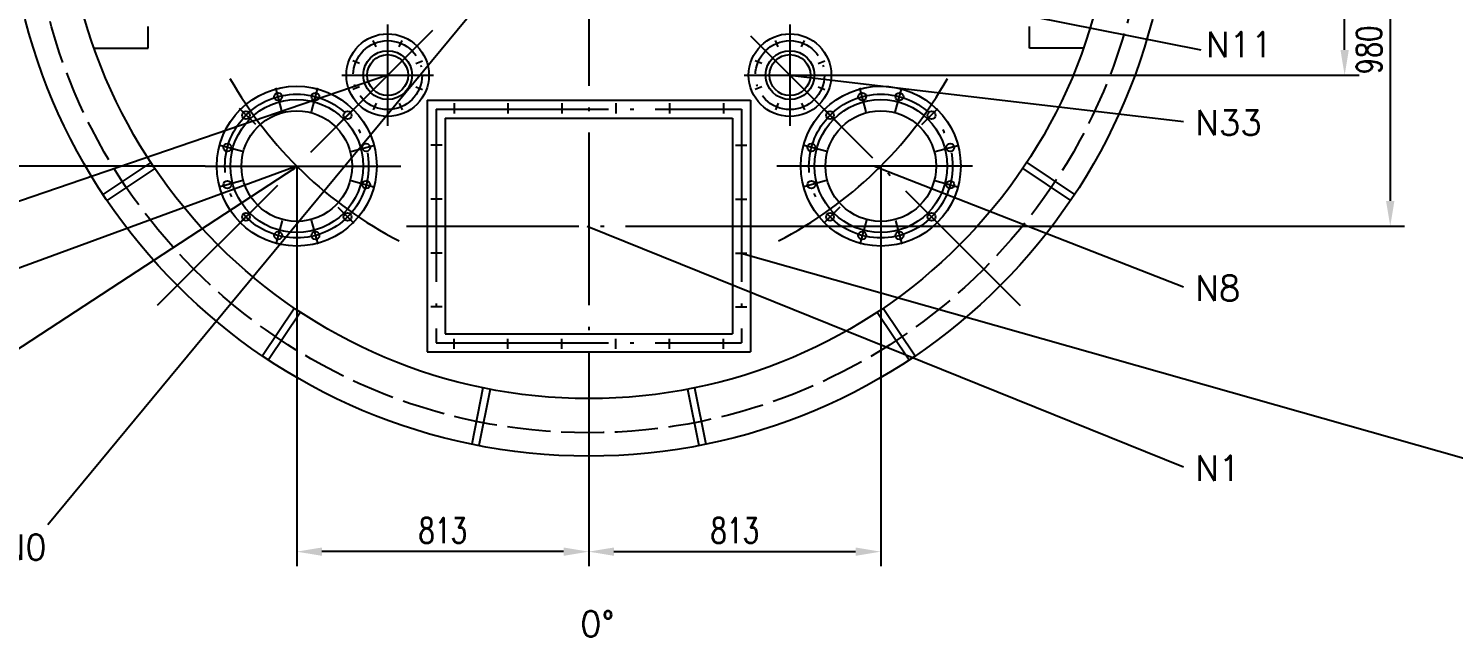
# Model space of a CAD drawing. Extents: x 1512 to 4800, y -77 to 764.
# Drawn here: x 1611.8 to 1810.2, y 233.6 to 318.1 of the extents above; entities that cross this region are included whole.
import ezdxf
from ezdxf.enums import TextEntityAlignment as Align

# ---------------------------------------------------------------- set-up
doc = ezdxf.new("R2010")
doc.units = 0
doc.header["$MEASUREMENT"] = 0
doc.linetypes.add('ACAD_ISO02W100', pattern=[15, 12, -3])
doc.linetypes.add('ACAD_ISO04W100', pattern=[30.5, 24, -3, 0.5, -3])
doc.layers.get('0').update_dxf_attribs({"linetype": 'CONTINUOUS'})
doc.layers.get('DEFPOINTS').update_dxf_attribs({"linetype": 'CONTINUOUS'})
for name, color, linetype in [('1', 1, 'CONTINUOUS'), ('2', 2, 'ACAD_ISO04W100'), ('3', 3, 'ACAD_ISO02W100')]:
    doc.layers.add(name, color=color, linetype=linetype)
doc.styles.add('ACANSTS', font='romans.shx', dxfattribs={"height": 1, "bigfont": 'gbcbig.shx'})
doc.styles.add('HZ5', font='romans.shx', dxfattribs={"width": 0.75, "bigfont": 'hz5.shx'})
doc.dimstyles.new('STANDARD$0', dxfattribs={"dimtxt": 3.5, "dimasz": 3.5, "dimexe": 2, "dimexo": 0, "dimgap": 1.2, "dimtad": 1, "dimdec": 4, "dimzin": 0, "dimdsep": 46, "dimtxsty": 'HZ5', "dimcen": 0.09, "dimadec": 0, "dimazin": 0, "dimtfac": 0.857143, "dimtdec": 4, "dimtofl": 0, "dimtmove": 2, "dimatfit": 3, "dimfxl": 0, "dimtolj": 1, "dimtzin": 0, "dimarcsym": 0})

# ---------------------------------------------------------------- blocks, each defined once
blk = doc.blocks.new('*D287')
at = {"color": 0, "linetype": 'ByBlock', "ltscale": 5}
for p, q in [((1630.47, 299.01), (1630.47, 243.37)), ((1589.82, 251.49), (1589.82, 243.37)), ((1593.32, 245.37), (1626.97, 245.37))]:
    blk.add_line(p, q, dxfattribs=at)
for points in [[(1593.32, 245.95), (1593.32, 244.79), (1589.82, 245.37)], [(1626.97, 245.95), (1626.97, 244.79), (1630.47, 245.37)]]:
    blk.add_solid(points, dxfattribs=at)
at = {"layer": 'DEFPOINTS', "color": 0, "linetype": 'ByBlock', "ltscale": 5}
for p in [(1630.47, 299.01), (1589.82, 251.49), (1630.47, 245.37)]:
    blk.add_point(p, dxfattribs=at)
at = {"color": 0, "linetype": 'ByBlock', "ltscale": 5, "insert": (1610.15, 248.32), "char_height": 3.5, "attachment_point": 5, "style": 'HZ5'}
blk.add_mtext('\\A1;813', dxfattribs=at)
blk = doc.blocks.new('*D288')
at = {"color": 0, "linetype": 'ByBlock', "ltscale": 5}
for p, q in [((1549.17, 299.01), (1549.17, 243.37)), ((1589.82, 251.49), (1589.82, 243.37)), ((1586.32, 245.37), (1552.67, 245.37))]:
    blk.add_line(p, q, dxfattribs=at)
for points in [[(1552.67, 245.95), (1552.67, 244.79), (1549.17, 245.37)], [(1586.32, 245.95), (1586.32, 244.79), (1589.82, 245.37)]]:
    blk.add_solid(points, dxfattribs=at)
at = {"layer": 'DEFPOINTS', "color": 0, "linetype": 'ByBlock', "ltscale": 5}
for p in [(1549.17, 299.01), (1589.82, 251.49), (1549.17, 245.37)]:
    blk.add_point(p, dxfattribs=at)
at = {"color": 0, "linetype": 'ByBlock', "ltscale": 5, "insert": (1569.5, 248.32), "char_height": 3.5, "attachment_point": 5, "style": 'HZ5'}
blk.add_mtext('\\A1;813', dxfattribs=at)
blk = doc.blocks.new('*D289')
at = {"color": 0, "linetype": 'ByBlock', "ltscale": 5}
for p, q in [((1504.44, 339.66), (1493.27, 339.66)), ((1495.27, 336.16), (1495.27, 302.51)), ((1536.43, 299.01), (1493.27, 299.01))]:
    blk.add_line(p, q, dxfattribs=at)
for points in [[(1494.68, 336.16), (1495.85, 336.16), (1495.27, 339.66)], [(1494.68, 302.51), (1495.85, 302.51), (1495.27, 299.01)]]:
    blk.add_solid(points, dxfattribs=at)
at = {"layer": 'DEFPOINTS', "color": 0, "linetype": 'ByBlock', "ltscale": 5}
for p in [(1504.44, 339.66), (1495.27, 299.01), (1536.43, 299.01)]:
    blk.add_point(p, dxfattribs=at)
at = {"color": 0, "linetype": 'ByBlock', "ltscale": 5, "insert": (1492.32, 319.33), "char_height": 3.5, "attachment_point": 5, "rotation": 90, "style": 'HZ5'}
blk.add_mtext('\\A1;813', dxfattribs=at)
blk = doc.blocks.new('*D290')
at = {"color": 0, "linetype": 'ByBlock', "ltscale": 5}
for p, q in [((1674.72, 339.66), (1703.39, 339.66)), ((1701.39, 336.16), (1701.39, 294.16)), ((1614.74, 290.66), (1703.39, 290.66))]:
    blk.add_line(p, q, dxfattribs=at)
for points in [[(1700.8, 336.16), (1701.97, 336.16), (1701.39, 339.66)], [(1700.8, 294.16), (1701.97, 294.16), (1701.39, 290.66)]]:
    blk.add_solid(points, dxfattribs=at)
at = {"layer": 'DEFPOINTS', "color": 0, "linetype": 'ByBlock', "ltscale": 5}
for p in [(1674.72, 339.66), (1614.74, 290.66), (1701.39, 290.66)]:
    blk.add_point(p, dxfattribs=at)
at = {"color": 0, "linetype": 'ByBlock', "ltscale": 5, "insert": (1698.44, 315.16), "char_height": 3.5, "attachment_point": 5, "rotation": 90, "style": 'HZ5'}
blk.add_mtext('\\A1;980', dxfattribs=at)
blk = doc.blocks.new('*D291')
at = {"color": 0, "linetype": 'ByBlock', "ltscale": 5}
for p, q in [((1674.72, 339.66), (1697.04, 339.66)), ((1695.04, 315.16), (1695.04, 336.16)), ((1624.18, 311.66), (1697.04, 311.66))]:
    blk.add_line(p, q, dxfattribs=at)
for points in [[(1694.46, 336.16), (1695.62, 336.16), (1695.04, 339.66)], [(1694.46, 315.16), (1695.62, 315.16), (1695.04, 311.66)]]:
    blk.add_solid(points, dxfattribs=at)
at = {"layer": 'DEFPOINTS', "color": 0, "linetype": 'ByBlock', "ltscale": 5}
for p in [(1674.72, 339.66), (1695.04, 339.66), (1624.18, 311.66)]:
    blk.add_point(p, dxfattribs=at)
at = {"color": 0, "linetype": 'ByBlock', "ltscale": 5, "insert": (1692.09, 325.66), "char_height": 3.5, "attachment_point": 5, "rotation": 90, "style": 'HZ5'}
blk.add_mtext('\\A1;560', dxfattribs=at)

msp = doc.modelspace()

# ---------------------------------------------------------------- linework, layer by layer
at = {"ltscale": 5}
for p, q in [((1689.6196064, 332.1589117), (1775.021181, 315.1597518)), ((1661.8243872, 318.7074382), (1661.8243872, 304.6103851)), ((1717.8243872, 318.7074382), (1717.8243872, 304.6103851)), ((1660.2017794, 315.5762334), (1659.8195822, 316.4989391)), ((1663.446995, 315.5762334), (1663.8291922, 316.4989391)), ((1716.2017794, 315.5762334), (1715.8195822, 316.4989391)), ((1719.446995, 315.5762334), (1719.8291922, 316.4989391)), ((1657.9070655, 313.2815195), (1656.9843597, 313.6637167)), ((1665.7417089, 313.2815195), (1666.6644146, 313.6637167)), ((1713.9070655, 313.2815195), (1712.9843597, 313.6637167)), ((1721.7417089, 313.2815195), (1722.6644146, 313.6637167)), ((1661.8243872, 311.6589117), (1588.9371012, 286.7515903)), ((1655.4656962, 311.6589117), (1668.1830782, 311.6589117)), ((1711.4656962, 311.6589117), (1724.1830782, 311.6589117)), ((1717.8243872, 311.6589117), (1772.5941674, 305.2199829)), ((1657.9070655, 310.0363039), (1656.9843597, 309.6541067)), ((1665.7417089, 310.0363039), (1666.6644146, 309.6541067)), ((1713.9070655, 310.0363039), (1712.9843597, 309.6541067)), ((1721.7417089, 310.0363039), (1722.6644146, 309.6541067)), ((1660.2017794, 307.74159), (1659.8195822, 306.8188842)), ((1663.446995, 307.74159), (1663.8291922, 306.8188842)), ((1716.2017794, 307.74159), (1715.8195822, 306.8188842)), ((1719.446995, 307.74159), (1719.8291922, 306.8188842)), ((1649.1743872, 299.0089117), (1561.1702179, 266.7048353)), ((1648.9017137, 298.7362382), (1588.9371012, 259.5151393)), ((1729.6080691, 299.0089117), (1772.5941674, 282.2052344)), ((1689.5910545, 290.6589117), (1772.5941674, 257.1708864)), ((1711.0385708, 286.9089117), (1817.1511029, 256.8071471))]:
    msp.add_line(p, q, dxfattribs=at)
for p, q in [((1647.1623872, 306.5189117), (1646.2628872, 309.8754117)), ((1651.2023872, 306.5779117), (1652.0858872, 309.8754117)), ((1728.4463872, 306.5779117), (1727.5628872, 309.8754117)), ((1732.4863872, 306.5189117), (1733.3858872, 309.8754117)), ((1643.4553872, 304.7969117), (1641.2193872, 307.0334117)), ((1654.8928872, 304.7279117), (1657.1293872, 306.9639117)), ((1724.7558872, 304.7279117), (1722.5193872, 306.9639117)), ((1736.1933872, 304.7969117), (1738.4293872, 307.0334117)), ((1641.6053872, 301.0369117), (1638.3078872, 301.9204117)), ((1656.6843872, 301.0209117), (1660.0408872, 301.9204117)), ((1722.9643872, 301.0209117), (1719.6078872, 301.9204117)), ((1738.0433872, 301.0369117), (1741.3408872, 301.9204117)), ((1636.4263951, 299.0089117), (1663.6550155, 299.0089117)), ((1743.2223793, 299.0089117), (1715.9937589, 299.0089117)), ((1641.6643872, 296.9969117), (1638.3078872, 296.0974117)), ((1656.7433872, 296.9809117), (1660.0408872, 296.0974117)), ((1722.9053872, 296.9809117), (1719.6078872, 296.0974117)), ((1737.9843872, 296.9969117), (1741.3408872, 296.0974117)), ((1643.4558872, 293.2899117), (1641.2193872, 291.0539117)), ((1654.8933872, 293.2904117), (1657.1293872, 291.0539117)), ((1724.7553872, 293.2904117), (1722.5193872, 291.0539117)), ((1736.1928872, 293.2899117), (1738.4293872, 291.0539117)), ((1647.1463872, 291.4399117), (1646.2628872, 288.1424117)), ((1651.1863872, 291.4989117), (1652.0858872, 288.1424117)), ((1728.4623872, 291.4989117), (1727.5628872, 288.1424117)), ((1732.5023872, 291.4399117), (1733.3858872, 288.1424117))]:
    msp.add_line(p, q)
msp.add_lwpolyline([(1689.8243872, 340.0162894), (1614.4967074, 249.1005004)], dxfattribs=at)
for start, end in [(209.673523398, 242.658648302), (297.341351698, 330.326476602)]:
    msp.add_arc((1689.8243872, 339.6589117), 57.4877813, start, end, dxfattribs=at)
at = {"layer": '1'}
for p, q in [((1628.4699211, 315.4089117), (1628.4699211, 318.4089117)), ((1751.1788533, 315.4089117), (1751.1788533, 318.4089117)), ((1620.9699211, 315.4089117), (1628.4699211, 315.4089117)), ((1758.6788533, 315.4089117), (1751.1788533, 315.4089117)), ((1667.3243872, 308.1589117), (1712.3243872, 308.1589117)), ((1667.3243872, 308.1589117), (1667.3243872, 273.1589117)), ((1712.3243872, 308.1589117), (1712.3243872, 273.1589117)), ((1669.8243872, 305.6589117), (1709.8243872, 305.6589117)), ((1669.8243872, 305.6589117), (1669.8243872, 275.6589117)), ((1709.8243872, 305.6589117), (1709.8243872, 275.6589117)), ((1628.8507441, 299.5189708), (1622.1988466, 295.074315)), ((1629.4063144, 298.6875012), (1622.7544169, 294.2428454)), ((1750.24246, 298.6875012), (1756.8943575, 294.2428454)), ((1750.7980302, 299.5189708), (1757.4499278, 295.074315)), ((1648.8529767, 279.2408389), (1644.4083209, 272.5889413)), ((1649.6844463, 278.6852686), (1645.2397905, 272.0333711)), ((1729.9643281, 278.6852686), (1734.4089839, 272.0333711)), ((1730.7957977, 279.2408389), (1735.2404535, 272.5889413)), ((1669.8243872, 275.6589117), (1709.8243872, 275.6589117)), ((1667.3243872, 273.1589117), (1712.3243872, 273.1589117)), ((1675.0927351, 268.1608108), (1673.5319795, 260.3143627)), ((1676.0735204, 267.9657205), (1674.5127648, 260.1192724)), ((1703.575254, 267.9657205), (1705.1360096, 260.1192724)), ((1704.5560393, 268.1608108), (1706.1167948, 260.3143627))]:
    msp.add_line(p, q, dxfattribs=at)
for centre, radius in [((1689.8243872, 339.6589117), 81), ((1689.8243872, 339.6589117), 73), ((1661.8243872, 311.6589117), 5.75), ((1717.8243872, 311.6589117), 5.75), ((1661.8243872, 311.6589117), 3.4), ((1661.8243872, 311.6589117), 2.8506812), ((1717.8243872, 311.6589117), 3.4), ((1717.8243872, 311.6589117), 2.8506812), ((1649.1743872, 299.0089117), 11.125), ((1730.4743872, 299.0089117), 11.125), ((1649.1743872, 299.0089117), 9.25), ((1646.5860618, 308.6681338), 0.55), ((1651.7624427, 308.6682061), 0.55), ((1730.4743872, 299.0089117), 9.25), ((1727.8863317, 308.6682061), 0.55), ((1733.0627126, 308.6681338), 0.55), ((1649.1743872, 299.0089117), 7.7), ((1642.1032206, 306.0798807), 0.55), ((1656.2453562, 306.0800783), 0.55), ((1730.4743872, 299.0089117), 7.7), ((1723.4034182, 306.0800783), 0.55), ((1737.5455538, 306.0798807), 0.55), ((1639.5150928, 301.5969671), 0.55), ((1658.8336093, 301.5972371), 0.55), ((1720.8151651, 301.5972371), 0.55), ((1740.1336816, 301.5969671), 0.55), ((1639.5151651, 296.4205862), 0.55), ((1658.8336816, 296.4208562), 0.55), ((1720.8150928, 296.4208562), 0.55), ((1740.1336093, 296.4205862), 0.55), ((1642.1034182, 291.9377451), 0.55), ((1656.2455538, 291.9379427), 0.55), ((1723.4032206, 291.9379427), 0.55), ((1737.5453562, 291.9377451), 0.55), ((1646.5863317, 289.3496173), 0.55), ((1651.7627126, 289.3496896), 0.55), ((1727.8860618, 289.3496896), 0.55), ((1733.0624427, 289.3496173), 0.55)]:
    msp.add_circle(centre, radius, dxfattribs=at)
at = {"layer": '2'}
for p, q in [((1689.8243872, 425.6643601), (1689.8243872, 251.4905104)), ((1668.0468143, 317.8813388), (1629.7566131, 279.5911376)), ((1712.3411164, 317.1421825), (1749.8921613, 279.5911376)), ((1671.0743872, 307.7518738), (1671.0743872, 306.3207392)), ((1678.5743872, 307.7518738), (1678.5743872, 306.3207392)), ((1686.0743872, 307.7518738), (1686.0743872, 306.3207392)), ((1693.5743872, 307.7518738), (1693.5743872, 306.3207392)), ((1701.0743872, 307.7518738), (1701.0743872, 306.3207392)), ((1708.5743872, 307.7518738), (1708.5743872, 306.3207392)), ((1668.5743872, 306.9089117), (1711.0743872, 306.9089117)), ((1668.5743872, 306.9089117), (1668.5743872, 274.4089117)), ((1711.0743872, 306.9089117), (1711.0743872, 274.4089117)), ((1669.4080232, 301.9089117), (1667.8123839, 301.9089117)), ((1710.2407512, 301.9089117), (1711.8363905, 301.9089117)), ((1669.4080232, 294.4089117), (1667.8123839, 294.4089117)), ((1710.2407512, 294.4089117), (1711.8363905, 294.4089117)), ((1664.445631, 290.6589117), (1714.736478, 290.6589117)), ((1669.4080232, 286.9089117), (1667.8123839, 286.9089117)), ((1710.2407512, 286.9089117), (1711.8363905, 286.9089117)), ((1669.4080232, 279.4089117), (1667.8123839, 279.4089117)), ((1710.2407512, 279.4089117), (1711.8363905, 279.4089117)), ((1668.5743872, 274.4089117), (1711.0743872, 274.4089117)), ((1671.0743872, 273.5659496), (1671.0743872, 274.9970842)), ((1678.5743872, 273.5659496), (1678.5743872, 274.9970842)), ((1686.0743872, 273.5659496), (1686.0743872, 274.9970842)), ((1693.5743872, 273.5659496), (1693.5743872, 274.9970842)), ((1701.0743872, 273.5659496), (1701.0743872, 274.9970842)), ((1708.5743872, 273.5659496), (1708.5743872, 274.9970842))]:
    msp.add_line(p, q, dxfattribs=at)
at = {"layer": '2', "ltscale": 0.5}
for centre in [(1661.8243872, 311.6589117), (1717.8243872, 311.6589117)]:
    msp.add_circle(centre, 4.8, dxfattribs=at)
at = {"layer": '2'}
for centre in [(1649.1743872, 299.0089117), (1730.4743872, 299.0089117)]:
    msp.add_circle(centre, 10, dxfattribs=at)
at = {"layer": '3', "ltscale": 0.5}
msp.add_circle((1689.8243872, 339.6589117), 77.75, dxfattribs=at)

# ---------------------------------------------------------------- texts
at = {"ltscale": 500, "style": 'ACANSTS'}
for s, p in [('N11', (1775.7038011, 314.1718773)), ('N33', (1774.2198169, 303.2914091)), ('N8', (1774.2198169, 280.2766606)), ('N1', (1774.2198169, 255.2423127)), ('N0', (1608.0576291, 244.2397992))]:
    msp.add_text(s, height=3.5, dxfattribs=at).set_placement(p)
at = {"style": 'ACANSTS'}
msp.add_text('0%%d', height=3.5, dxfattribs=at).set_placement((1691.0058984, 235.3241241), align=Align.MIDDLE)

# ---------------------------------------------------------------- dimensions: what is measured, and where the dimension line sits
at = {"ltscale": 5}
for base, p1, p2, text, picture, middle in [((1595.2670027, 299.0089117), (1604.4413919, 339.6589117), (1636.4263951, 299.0089117), '813', '*D289', (1592.3170027, 319.3339117)), ((1801.3850192, 290.6589117), (1774.7245856, 339.6589117), (1714.736478, 290.6589117), '980', '*D290', (1798.4350192, 315.1589117)), ((1795.0410759, 339.6589117), (1724.1830782, 311.6589117), (1774.7245856, 339.6589117), '560', '*D291', (1792.0910759, 325.6589117))]:
    dim = msp.add_linear_dim(base=base, p1=p1, p2=p2, angle=90, text=text, dimstyle='STANDARD$0', override={"dimtxsty": 'ACANSTS'}, dxfattribs=at)
    dim.commit()
    dim.dimension.update_dxf_attribs({"geometry": picture, "text_midpoint": middle, "insert": (100, 0)})
for base, p2, picture, middle in [((1649.1743872, 245.3697857), (1649.1743872, 299.0089117), '*D288', (1669.4993872, 248.3197857)), ((1730.4743872, 245.3697857), (1730.4743872, 299.0089117), '*D287', (1710.1493872, 248.3197857))]:
    dim = msp.add_linear_dim(base=base, p1=(1689.8243872, 251.4905104), p2=p2, text='813', dimstyle='STANDARD$0', override={"dimtxsty": 'ACANSTS'}, dxfattribs=at)
    dim.commit()
    dim.dimension.update_dxf_attribs({"geometry": picture, "text_midpoint": middle, "insert": (100, 0)})

doc.saveas('drawing.dxf')
